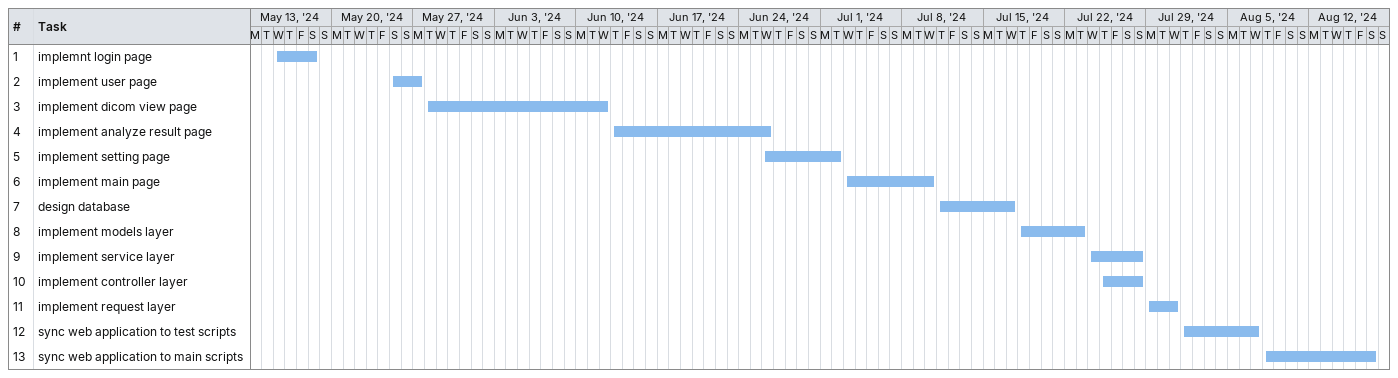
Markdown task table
| ID | Task | Start | Finish |
|---|---|---|---|
| 1 | implemnt login page | 2024-05-15 | 2024-05-18 |
| 2 | implement user page | 2024-05-25 | 2024-05-27 |
| 3 | implement dicom view page | 2024-05-28 | 2024-06-12 |
| 4 | implement analyze result page | 2024-06-13 | 2024-06-26 |
| 5 | implement setting page | 2024-06-26 | 2024-07-02 |
| 6 | implement main page | 2024-07-03 | 2024-07-10 |
| 7 | design database | 2024-07-11 | 2024-07-17 |
| 8 | implement models layer | 2024-07-18 | 2024-07-23 |
| 9 | implement service layer | 2024-07-24 | 2024-07-28 |
| 10 | implement controller layer | 2024-07-25 | 2024-07-28 |
| 11 | implement request layer | 2024-07-29 | 2024-07-31 |
| 12 | sync web application to test scripts | 2024-08-01 | 2024-08-07 |
| 13 | sync web application to main scripts | 2024-08-08 | 2024-08-17 |
